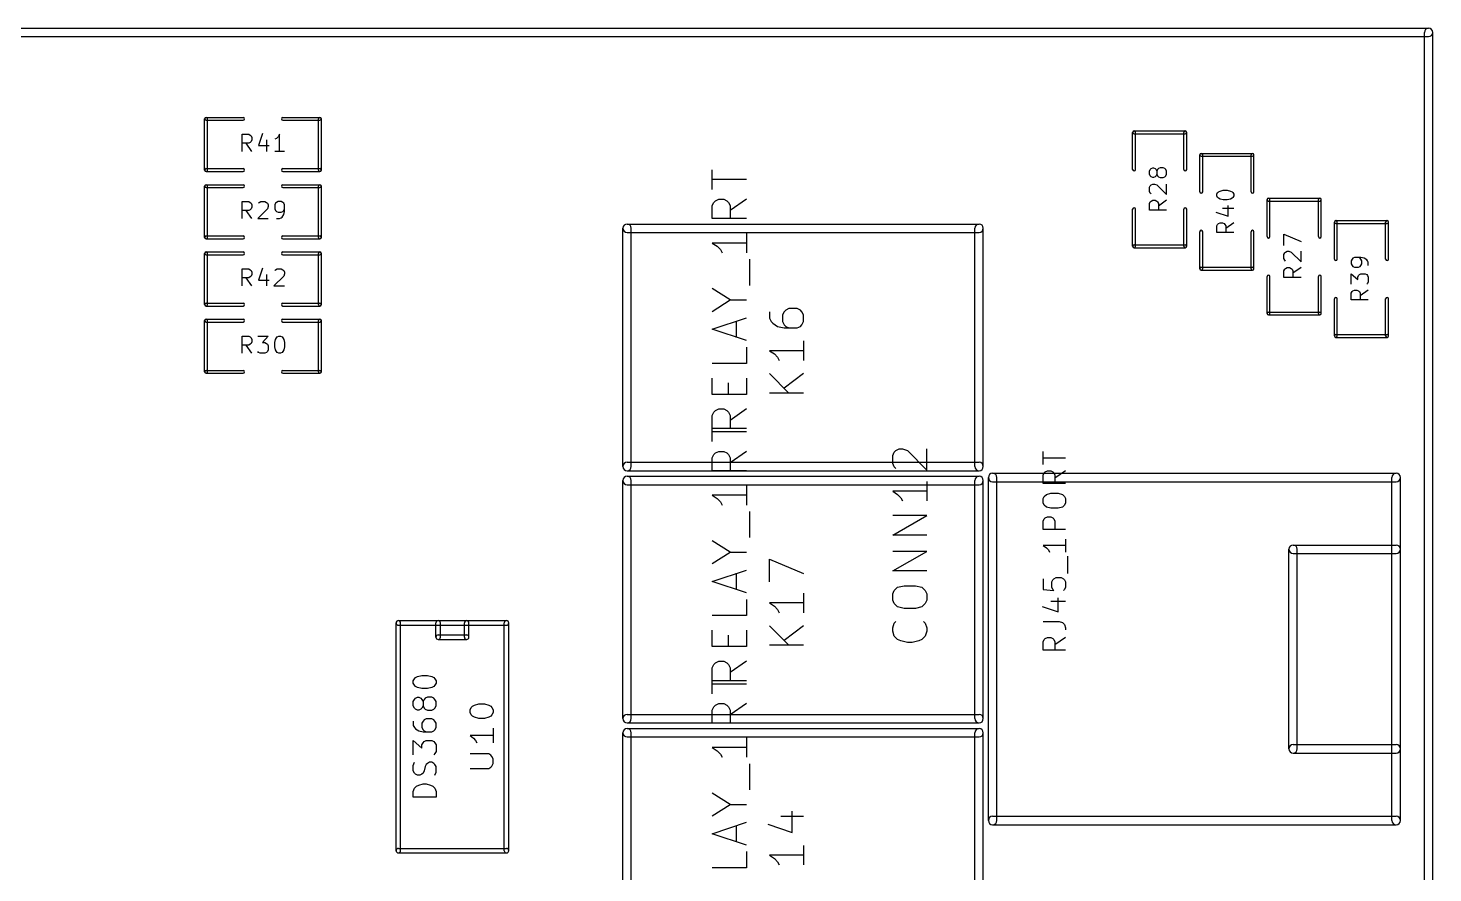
# Model space of a CAD drawing. Extents: x 25909 to 94169, y 14485 to 72503.
# Drawn here: x 69497 to 94169, y 57280 to 72115 of the extents above; entities that cross this region are included whole.
import ezdxf

# ---------------------------------------------------------------- set-up
doc = ezdxf.new("R2010")
doc.units = 0
doc.layers.add('BLACK', color=1, linetype='CONTINUOUS')

msp = doc.modelspace()

# ---------------------------------------------------------------- linework, layer by layer
at = {"layer": 'BLACK'}
for p, q in [((27165, 72115), (94093, 72115)), ((27165, 71965), (94093, 71965)), ((94019, 14560), (94019, 72040)), ((94169, 14560), (94169, 72040)), ((72597, 69622), (72597, 70522)), ((72622, 70547), (73272, 70547)), ((72622, 70497), (73272, 70497)), ((72647, 69622), (72647, 70522)), ((73972, 70547), (74622, 70547)), ((73972, 70497), (74622, 70497)), ((74597, 69622), (74597, 70522)), ((74647, 69622), (74647, 70522)), ((73257, 69951), (73257, 70251)), ((73257, 70251), (73372, 70251)), ((73372, 70093), (73257, 70093)), ((73429, 69951), (73329, 70093)), ((73372, 70251), (73400, 70236)), ((73400, 70108), (73372, 70093)), ((73400, 70236), (73415, 70222)), ((73415, 70122), (73400, 70108)), ((73415, 70222), (73429, 70193)), ((73429, 70151), (73415, 70122)), ((73429, 70193), (73429, 70151)), ((73615, 70265), (73543, 70051)), ((73686, 70151), (73686, 69951)), ((73858, 70179), (73829, 70165)), ((73886, 70208), (73858, 70179)), ((73915, 70251), (73886, 70208)), ((73915, 69951), (73915, 70251)), ((88895, 69634), (88895, 70284)), ((88920, 70309), (89820, 70309)), ((88920, 70259), (89820, 70259)), ((88945, 69634), (88945, 70284)), ((89795, 69634), (89795, 70284)), ((89845, 69634), (89845, 70284)), ((73543, 70051), (73729, 70051)), ((74001, 69951), (73829, 69951)), ((90076, 69240), (90076, 69890)), ((90101, 69915), (91001, 69915)), ((90101, 69865), (91001, 69865)), ((90126, 69240), (90126, 69890)), ((90976, 69240), (90976, 69890)), ((91026, 69240), (91026, 69890)), ((72622, 69647), (73272, 69647)), ((72622, 69597), (73272, 69597)), ((73972, 69647), (74622, 69647)), ((73972, 69597), (74622, 69597)), ((81513, 69283), (81513, 69626)), ((89191, 69605), (89206, 69634)), ((89191, 69548), (89191, 69605)), ((89206, 69634), (89220, 69648)), ((89220, 69648), (89249, 69663)), ((89249, 69663), (89263, 69663)), ((89263, 69663), (89291, 69648)), ((89291, 69648), (89306, 69634)), ((89306, 69634), (89320, 69605)), ((89334, 69634), (89320, 69605)), ((89320, 69605), (89320, 69548)), ((89349, 69648), (89334, 69634)), ((89377, 69663), (89349, 69648)), ((89434, 69663), (89377, 69663)), ((89463, 69648), (89434, 69663)), ((89477, 69634), (89463, 69648)), ((89491, 69605), (89477, 69634)), ((89491, 69548), (89491, 69605)), ((72597, 68440), (72597, 69340)), ((72622, 69365), (73272, 69365)), ((72647, 68440), (72647, 69340)), ((73972, 69365), (74622, 69365)), ((74597, 68440), (74597, 69340)), ((74647, 68440), (74647, 69340)), ((82113, 69455), (81513, 69455)), ((89206, 69520), (89191, 69548)), ((89191, 69319), (89206, 69348)), ((89220, 69505), (89206, 69520)), ((89206, 69348), (89220, 69362)), ((89249, 69491), (89220, 69505)), ((89220, 69362), (89249, 69377)), ((89263, 69491), (89249, 69491)), ((89249, 69377), (89277, 69377)), ((89291, 69505), (89263, 69491)), ((89277, 69377), (89320, 69362)), ((89306, 69520), (89291, 69505)), ((89320, 69548), (89306, 69520)), ((89320, 69548), (89334, 69520)), ((89320, 69362), (89491, 69191)), ((89334, 69520), (89349, 69505)), ((89349, 69505), (89377, 69491)), ((89377, 69491), (89434, 69491)), ((89434, 69491), (89463, 69505)), ((89463, 69505), (89477, 69520)), ((89477, 69520), (89491, 69548)), ((89491, 69191), (89491, 69377)), ((72622, 69315), (73272, 69315)), ((73972, 69315), (74622, 69315)), ((81541, 69055), (81570, 69083)), ((81570, 69083), (81627, 69112)), ((81627, 69112), (81713, 69112)), ((81713, 69112), (81770, 69083)), ((81770, 69083), (81799, 69055)), ((82113, 69112), (81827, 68912)), ((89191, 69248), (89191, 69319)), ((89206, 69219), (89191, 69248)), ((89220, 69205), (89206, 69219)), ((89220, 69077), (89249, 69091)), ((89249, 69091), (89291, 69091)), ((89291, 69091), (89320, 69077)), ((89491, 69091), (89349, 68991)), ((90372, 69197), (90387, 69226)), ((90372, 69169), (90372, 69197)), ((90387, 69140), (90372, 69169)), ((90387, 69226), (90401, 69240)), ((90401, 69126), (90387, 69140)), ((90401, 69240), (90430, 69254)), ((90430, 69111), (90401, 69126)), ((90430, 69254), (90487, 69269)), ((90487, 69097), (90430, 69111)), ((90487, 69269), (90558, 69269)), ((90558, 69097), (90487, 69097)), ((90558, 69269), (90615, 69254)), ((90615, 69111), (90558, 69097)), ((90615, 69254), (90644, 69240)), ((90644, 69126), (90615, 69111)), ((90644, 69240), (90658, 69226)), ((90658, 69140), (90644, 69126)), ((90658, 69226), (90672, 69197)), ((90672, 69169), (90658, 69140)), ((90672, 69197), (90672, 69169)), ((91257, 68453), (91257, 69103)), ((91282, 69128), (92182, 69128)), ((91307, 68453), (91307, 69103)), ((92157, 68453), (92157, 69103)), ((92207, 68453), (92207, 69103)), ((73257, 68769), (73257, 69069)), ((73257, 69069), (73372, 69069)), ((73372, 68911), (73257, 68911)), ((73429, 68769), (73329, 68911)), ((73372, 69069), (73400, 69054)), ((73400, 68926), (73372, 68911)), ((73400, 69054), (73415, 69040)), ((73415, 68940), (73400, 68926)), ((73415, 69040), (73429, 69011)), ((73429, 68969), (73415, 68940)), ((73429, 69011), (73429, 68969)), ((73700, 68940), (73529, 68769)), ((73543, 69040), (73557, 69054)), ((73557, 69054), (73586, 69069)), ((73586, 69069), (73657, 69069)), ((73657, 69069), (73686, 69054)), ((73686, 69054), (73700, 69040)), ((73700, 69040), (73715, 69011)), ((73715, 68983), (73700, 68940)), ((73715, 69011), (73715, 68983)), ((73843, 69040), (73829, 69011)), ((73829, 69011), (73829, 68940)), ((73829, 68940), (73843, 68911)), ((73858, 69054), (73843, 69040)), ((73843, 68911), (73858, 68897)), ((73886, 69069), (73858, 69054)), ((73858, 68897), (73886, 68883)), ((73943, 69069), (73886, 69069)), ((73886, 68883), (73943, 68883)), ((73972, 69054), (73943, 69069)), ((73943, 68883), (73972, 68897)), ((73958, 68797), (73986, 68840)), ((73986, 69040), (73972, 69054)), ((73972, 68897), (73986, 68911)), ((74001, 69011), (73986, 69040)), ((73986, 68911), (74001, 68940)), ((73986, 68840), (74001, 68897)), ((74001, 68897), (74001, 69011)), ((81513, 68997), (81541, 69055)), ((81513, 68769), (81513, 68997)), ((81799, 69055), (81827, 68997)), ((81827, 68997), (81827, 68769)), ((88895, 68284), (88895, 68934)), ((88945, 68284), (88945, 68934)), ((89191, 69034), (89206, 69062)), ((89191, 68919), (89191, 69034)), ((89491, 68919), (89191, 68919)), ((89206, 69062), (89220, 69077)), ((89320, 69077), (89334, 69062)), ((89334, 69062), (89349, 69034)), ((89349, 69034), (89349, 68919)), ((89795, 68284), (89795, 68934)), ((89845, 68284), (89845, 68934)), ((90358, 68883), (90572, 68811)), ((90472, 68954), (90672, 68954)), ((90572, 68811), (90572, 68997)), ((91282, 69078), (92182, 69078)), ((73529, 68769), (73715, 68769)), ((73858, 68769), (73915, 68769)), ((73915, 68769), (73943, 68783)), ((73943, 68783), (73958, 68797)), ((79941, 64418), (79941, 68600)), ((80016, 68675), (86198, 68675)), ((80091, 64418), (80091, 68600)), ((82113, 68769), (81513, 68769)), ((86123, 64418), (86123, 68600)), ((86273, 64418), (86273, 68600)), ((90372, 68640), (90387, 68668)), ((90372, 68525), (90372, 68640)), ((90387, 68668), (90401, 68683)), ((90401, 68683), (90430, 68697)), ((90430, 68697), (90472, 68697)), ((90472, 68697), (90501, 68683)), ((90501, 68683), (90515, 68668)), ((90515, 68668), (90530, 68640)), ((90672, 68697), (90530, 68597)), ((90530, 68640), (90530, 68525)), ((92438, 68059), (92438, 68709)), ((92463, 68734), (93363, 68734)), ((92463, 68684), (93363, 68684)), ((92488, 68059), (92488, 68709)), ((93338, 68059), (93338, 68709)), ((93388, 68059), (93388, 68709)), ((72622, 68465), (73272, 68465)), ((72622, 68415), (73272, 68415)), ((73972, 68465), (74622, 68465)), ((73972, 68415), (74622, 68415)), ((80016, 68525), (86198, 68525)), ((82113, 68512), (82113, 68169)), ((90076, 67890), (90076, 68540)), ((90126, 67890), (90126, 68540)), ((90672, 68525), (90372, 68525)), ((90976, 67890), (90976, 68540)), ((91026, 67890), (91026, 68540)), ((91553, 68296), (91553, 68496)), ((91553, 68496), (91853, 68367)), ((72597, 67259), (72597, 68159)), ((72622, 68184), (73272, 68184)), ((72622, 68134), (73272, 68134)), ((72647, 67259), (72647, 68159)), ((73972, 68184), (74622, 68184)), ((73972, 68134), (74622, 68134)), ((74597, 67259), (74597, 68159)), ((74647, 67259), (74647, 68159)), ((82113, 68341), (81513, 68341)), ((81513, 68341), (81599, 68284)), ((81599, 68284), (81656, 68226)), ((81656, 68226), (81684, 68169)), ((88920, 68309), (89820, 68309)), ((88920, 68259), (89820, 68259)), ((91553, 68138), (91568, 68167)), ((91553, 68067), (91553, 68138)), ((91568, 68167), (91582, 68181)), ((91582, 68181), (91611, 68196)), ((91611, 68196), (91639, 68196)), ((91639, 68196), (91682, 68181)), ((91682, 68181), (91853, 68010)), ((91853, 68010), (91853, 68196)), ((73257, 67588), (73257, 67888)), ((73257, 67888), (73372, 67888)), ((73372, 67888), (73400, 67873)), ((73400, 67873), (73415, 67859)), ((73415, 67859), (73429, 67830)), ((73615, 67902), (73543, 67688)), ((73829, 67859), (73843, 67873)), ((73843, 67873), (73872, 67888)), ((73872, 67888), (73943, 67888)), ((73943, 67888), (73972, 67873)), ((73972, 67873), (73986, 67859)), ((73986, 67859), (74001, 67830)), ((82170, 67598), (82170, 68055)), ((90101, 67915), (91001, 67915)), ((90101, 67865), (91001, 67865)), ((91568, 68038), (91553, 68067)), ((91553, 67853), (91568, 67881)), ((91553, 67738), (91553, 67853)), ((91582, 68024), (91568, 68038)), ((91568, 67881), (91582, 67896)), ((91582, 67896), (91611, 67910)), ((91611, 67910), (91653, 67910)), ((91653, 67910), (91682, 67896)), ((91682, 67896), (91696, 67881)), ((91696, 67881), (91711, 67853)), ((91853, 67910), (91711, 67810)), ((91711, 67853), (91711, 67738)), ((92749, 68059), (92734, 68030)), ((92734, 68030), (92734, 67973)), ((92734, 67973), (92749, 67945)), ((92763, 68073), (92749, 68059)), ((92749, 67945), (92763, 67930)), ((92792, 68088), (92763, 68073)), ((92763, 67930), (92792, 67916)), ((92906, 68088), (92792, 68088)), ((92792, 67916), (92863, 67916)), ((92892, 68073), (92863, 68088)), ((92863, 67916), (92892, 67930)), ((92906, 68059), (92892, 68073)), ((92892, 67930), (92906, 67945)), ((92963, 68073), (92906, 68088)), ((92920, 68030), (92906, 68059)), ((92906, 67945), (92920, 67973)), ((92920, 67973), (92920, 68030)), ((93006, 68045), (92963, 68073)), ((93020, 68030), (93006, 68045)), ((93034, 68002), (93020, 68030)), ((93034, 67945), (93034, 68002)), ((73372, 67730), (73257, 67730)), ((73429, 67588), (73329, 67730)), ((73400, 67745), (73372, 67730)), ((73415, 67759), (73400, 67745)), ((73429, 67788), (73415, 67759)), ((73429, 67830), (73429, 67788)), ((73543, 67688), (73729, 67688)), ((73686, 67788), (73686, 67588)), ((73986, 67759), (73815, 67588)), ((74001, 67802), (73986, 67759)), ((74001, 67830), (74001, 67802)), ((91257, 67103), (91257, 67753)), ((91307, 67103), (91307, 67753)), ((91853, 67738), (91553, 67738)), ((92157, 67103), (92157, 67753)), ((92207, 67103), (92207, 67753)), ((92734, 67616), (92734, 67802)), ((92734, 67802), (92849, 67702)), ((92849, 67744), (92863, 67773)), ((92849, 67702), (92849, 67744)), ((92863, 67773), (92877, 67787)), ((92877, 67787), (92906, 67802)), ((92906, 67802), (92977, 67802)), ((92977, 67802), (93006, 67787)), ((93006, 67787), (93020, 67773)), ((93020, 67630), (93006, 67616)), ((93020, 67773), (93034, 67744)), ((93034, 67659), (93020, 67630)), ((93034, 67744), (93034, 67659)), ((73815, 67588), (74001, 67588)), ((81827, 67341), (81513, 67541)), ((92438, 66709), (92438, 67359)), ((92488, 66709), (92488, 67359)), ((92734, 67459), (92749, 67487)), ((92734, 67344), (92734, 67459)), ((92749, 67487), (92763, 67502)), ((92763, 67502), (92792, 67516)), ((92792, 67516), (92834, 67516)), ((92834, 67516), (92863, 67502)), ((92863, 67502), (92877, 67487)), ((92877, 67487), (92892, 67459)), ((93034, 67516), (92892, 67416)), ((92892, 67459), (92892, 67344)), ((93338, 66709), (93338, 67359)), ((93388, 66709), (93388, 67359)), ((72622, 67284), (73272, 67284)), ((72622, 67234), (73272, 67234)), ((73972, 67284), (74622, 67284)), ((73972, 67234), (74622, 67234)), ((81513, 67141), (81827, 67341)), ((81827, 67341), (82113, 67341)), ((82517, 67135), (82517, 67021)), ((82774, 67135), (82745, 67078)), ((82803, 67164), (82774, 67135)), ((82860, 67192), (82803, 67164)), ((83003, 67192), (82860, 67192)), ((83060, 67164), (83003, 67192)), ((83088, 67135), (83060, 67164)), ((83117, 67078), (83088, 67135)), ((91282, 67128), (92182, 67128)), ((93034, 67344), (92734, 67344)), ((72597, 66078), (72597, 66978)), ((72622, 67003), (73272, 67003)), ((72622, 66953), (73272, 66953)), ((72647, 66078), (72647, 66978)), ((73972, 67003), (74622, 67003)), ((73972, 66953), (74622, 66953)), ((74597, 66078), (74597, 66978)), ((74647, 66078), (74647, 66978)), ((81513, 66827), (82113, 67027)), ((81941, 66684), (81941, 66970)), ((82517, 67021), (82545, 66964)), ((82545, 66964), (82574, 66935)), ((82574, 66935), (82660, 66878)), ((82660, 66878), (82774, 66849)), ((82745, 67078), (82745, 66964)), ((82745, 66964), (82774, 66906)), ((82774, 66906), (82803, 66878)), ((82803, 66878), (82860, 66849)), ((83003, 66849), (83060, 66878)), ((83060, 66878), (83088, 66906)), ((83088, 66906), (83117, 66964)), ((83117, 66964), (83117, 67078)), ((91282, 67078), (92182, 67078)), ((73257, 66407), (73257, 66707)), ((73257, 66707), (73372, 66707)), ((73372, 66707), (73400, 66692)), ((73400, 66692), (73415, 66678)), ((73415, 66678), (73429, 66649)), ((73429, 66649), (73429, 66607)), ((73529, 66707), (73715, 66707)), ((73715, 66707), (73615, 66592)), ((73829, 66592), (73843, 66649)), ((73843, 66649), (73858, 66678)), ((73858, 66678), (73872, 66692)), ((73872, 66692), (73901, 66707)), ((73901, 66707), (73929, 66707)), ((73929, 66707), (73958, 66692)), ((73958, 66692), (73972, 66678)), ((73972, 66678), (73986, 66649)), ((73986, 66649), (74001, 66592)), ((82113, 66627), (81513, 66827)), ((82774, 66849), (83003, 66849)), ((83117, 66621), (83117, 66278)), ((92463, 66734), (93363, 66734)), ((92463, 66684), (93363, 66684)), ((73372, 66549), (73257, 66549)), ((73429, 66407), (73329, 66549)), ((73400, 66564), (73372, 66549)), ((73415, 66578), (73400, 66564)), ((73429, 66607), (73415, 66578)), ((73543, 66421), (73529, 66435)), ((73572, 66407), (73543, 66421)), ((73657, 66407), (73572, 66407)), ((73615, 66592), (73657, 66592)), ((73657, 66592), (73686, 66578)), ((73686, 66421), (73657, 66407)), ((73686, 66578), (73700, 66564)), ((73700, 66435), (73686, 66421)), ((73700, 66564), (73715, 66535)), ((73715, 66464), (73700, 66435)), ((73715, 66535), (73715, 66464)), ((73829, 66521), (73829, 66592)), ((73843, 66464), (73829, 66521)), ((73858, 66435), (73843, 66464)), ((73872, 66421), (73858, 66435)), ((73901, 66407), (73872, 66421)), ((73929, 66407), (73901, 66407)), ((73958, 66421), (73929, 66407)), ((73972, 66435), (73958, 66421)), ((73986, 66464), (73972, 66435)), ((74001, 66521), (73986, 66464)), ((74001, 66592), (74001, 66521)), ((82113, 66513), (82113, 66227)), ((83117, 66450), (82517, 66450)), ((82517, 66450), (82603, 66393)), ((82603, 66393), (82660, 66335)), ((82113, 66227), (81513, 66227)), ((82660, 66335), (82688, 66278)), ((72622, 66103), (73272, 66103)), ((72622, 66053), (73272, 66053)), ((73972, 66103), (74622, 66103)), ((73972, 66053), (74622, 66053)), ((81513, 65684), (81513, 65970)), ((81799, 65684), (81799, 65884)), ((82113, 65970), (82113, 65684)), ((82517, 66050), (82860, 65707)), ((83117, 66050), (82774, 65793)), ((82113, 65684), (81513, 65684)), ((83117, 65707), (82517, 65707)), ((81541, 65370), (81570, 65398)), ((81570, 65398), (81627, 65427)), ((81627, 65427), (81713, 65427)), ((81713, 65427), (81770, 65398)), ((81770, 65398), (81799, 65370)), ((82113, 65427), (81827, 65227)), ((81513, 65312), (81541, 65370)), ((81513, 65084), (81513, 65312)), ((81513, 64854), (81513, 65197)), ((81799, 65370), (81827, 65312)), ((81827, 65312), (81827, 65084)), ((82113, 65084), (81513, 65084)), ((82113, 65026), (81513, 65026)), ((81541, 64626), (81570, 64654)), ((81570, 64654), (81627, 64683)), ((81627, 64683), (81713, 64683)), ((81713, 64683), (81770, 64654)), ((81770, 64654), (81799, 64626)), ((82113, 64683), (81827, 64483)), ((84682, 64611), (84710, 64668)), ((84710, 64668), (84739, 64697)), ((84739, 64697), (84796, 64725)), ((84796, 64725), (84853, 64725)), ((84853, 64725), (84939, 64697)), ((84939, 64697), (85282, 64354)), ((85282, 64354), (85282, 64725)), ((87324, 64454), (87324, 64679)), ((80016, 64493), (86198, 64493)), ((81513, 64568), (81541, 64626)), ((81513, 64340), (81513, 64568)), ((81799, 64626), (81827, 64568)), ((81827, 64568), (81827, 64340)), ((84682, 64468), (84682, 64611)), ((84710, 64411), (84682, 64468)), ((84739, 64382), (84710, 64411)), ((87718, 64566), (87324, 64566)), ((79941, 59989), (79941, 64171)), ((80016, 64343), (86198, 64343)), ((80016, 64246), (86198, 64246)), ((80091, 59989), (80091, 64171)), ((82113, 64340), (81513, 64340)), ((85282, 64154), (85282, 63811)), ((86123, 59989), (86123, 64171)), ((86273, 59989), (86273, 64171)), ((86362, 58199), (86362, 64223)), ((86437, 64298), (93523, 64298)), ((86437, 64148), (93523, 64148)), ((86512, 58199), (86512, 64223)), ((87324, 64266), (87343, 64303)), ((87324, 64116), (87324, 64266)), ((87343, 64303), (87362, 64322)), ((87362, 64322), (87400, 64341)), ((87400, 64341), (87456, 64341)), ((87456, 64341), (87493, 64322)), ((87493, 64322), (87512, 64303)), ((87512, 64303), (87531, 64266)), ((87718, 64341), (87531, 64210)), ((87531, 64266), (87531, 64116)), ((93449, 58199), (93449, 64223)), ((93599, 58199), (93599, 64223)), ((80016, 64096), (86198, 64096)), ((82113, 63912), (81513, 63912)), ((81513, 63912), (81599, 63855)), ((82113, 64083), (82113, 63740)), ((85282, 63983), (84682, 63983)), ((84682, 63983), (84768, 63926)), ((84768, 63926), (84825, 63868)), ((87718, 64116), (87324, 64116)), ((87343, 63890), (87381, 63928)), ((87381, 63928), (87456, 63947)), ((87456, 63947), (87587, 63947)), ((87587, 63947), (87662, 63928)), ((87662, 63928), (87700, 63890)), ((81599, 63855), (81656, 63797)), ((81656, 63797), (81684, 63740)), ((84825, 63868), (84853, 63811)), ((87324, 63853), (87343, 63890)), ((87324, 63778), (87324, 63853)), ((87343, 63740), (87324, 63778)), ((87381, 63703), (87343, 63740)), ((87456, 63684), (87381, 63703)), ((87587, 63684), (87456, 63684)), ((87662, 63703), (87587, 63684)), ((87700, 63740), (87662, 63703)), ((87700, 63890), (87718, 63853)), ((87718, 63778), (87700, 63740)), ((87718, 63853), (87718, 63778)), ((82170, 63169), (82170, 63626)), ((84682, 63211), (85282, 63554)), ((85282, 63554), (84682, 63554)), ((87324, 63459), (87343, 63496)), ((87324, 63309), (87324, 63459)), ((87343, 63496), (87362, 63515)), ((87362, 63515), (87400, 63534)), ((87400, 63534), (87456, 63534)), ((87456, 63534), (87493, 63515)), ((87493, 63515), (87512, 63496)), ((87512, 63496), (87531, 63459)), ((87531, 63459), (87531, 63309)), ((85282, 63211), (84682, 63211)), ((87718, 63309), (87324, 63309)), ((81827, 62912), (81513, 63112)), ((84682, 62582), (85282, 62925)), ((85282, 62925), (84682, 62925)), ((87718, 63028), (87324, 63028)), ((87324, 63028), (87381, 62990)), ((87381, 62990), (87418, 62953)), ((87418, 62953), (87437, 62915)), ((87718, 63140), (87718, 62915)), ((91638, 59459), (91638, 62963)), ((91713, 63038), (93523, 63038)), ((91788, 59459), (91788, 62963)), ((81513, 62712), (81827, 62912)), ((81827, 62912), (82113, 62912)), ((82517, 62392), (82517, 62792)), ((82517, 62792), (83117, 62535)), ((87756, 62540), (87756, 62840)), ((91713, 62888), (93523, 62888)), ((81513, 62398), (82113, 62598)), ((81941, 62255), (81941, 62541)), ((85282, 62582), (84682, 62582)), ((87324, 62446), (87324, 62259)), ((87475, 62390), (87493, 62428)), ((87493, 62428), (87512, 62446)), ((87512, 62446), (87550, 62465)), ((87550, 62465), (87643, 62465)), ((87643, 62465), (87681, 62446)), ((87681, 62446), (87700, 62428)), ((87700, 62428), (87718, 62390)), ((82113, 62198), (81513, 62398)), ((83117, 62192), (83117, 61849)), ((84682, 62181), (84710, 62239)), ((84682, 62067), (84682, 62181)), ((84710, 62239), (84768, 62296)), ((84768, 62296), (84882, 62324)), ((84882, 62324), (85082, 62324)), ((85082, 62324), (85196, 62296)), ((85196, 62296), (85253, 62239)), ((85253, 62239), (85282, 62181)), ((85282, 62181), (85282, 62067)), ((87324, 62259), (87512, 62240)), ((87475, 62296), (87475, 62390)), ((87493, 62259), (87475, 62296)), ((87512, 62240), (87493, 62259)), ((87700, 62259), (87681, 62240)), ((87718, 62296), (87700, 62259)), ((87718, 62390), (87718, 62296)), ((82113, 62084), (82113, 61798)), ((83117, 62021), (82517, 62021)), ((82517, 62021), (82603, 61964)), ((82603, 61964), (82660, 61906)), ((84710, 62010), (84682, 62067)), ((84768, 61953), (84710, 62010)), ((84882, 61924), (84768, 61953)), ((85196, 61953), (85082, 61924)), ((85253, 62010), (85196, 61953)), ((85282, 62067), (85253, 62010)), ((87306, 61959), (87587, 61865)), ((87456, 62053), (87718, 62053)), ((87587, 61865), (87587, 62109)), ((76000, 61710), (77900, 61710)), ((82113, 61798), (81513, 61798)), ((82660, 61906), (82688, 61849)), ((84710, 61667), (84739, 61696)), ((85082, 61924), (84882, 61924)), ((85225, 61696), (85253, 61667)), ((87324, 61696), (87606, 61696)), ((87606, 61696), (87662, 61678)), ((75960, 57670), (75960, 61670)), ((76000, 61630), (77900, 61630)), ((76040, 57670), (76040, 61670)), ((76660, 61420), (76660, 61670)), ((76700, 61460), (77200, 61460)), ((76740, 61420), (76740, 61670)), ((77160, 61420), (77160, 61670)), ((77240, 61420), (77240, 61670)), ((77860, 57670), (77860, 61670)), ((77940, 57670), (77940, 61670)), ((81513, 61255), (81513, 61541)), ((81799, 61255), (81799, 61455)), ((82113, 61541), (82113, 61255)), ((82517, 61621), (82860, 61278)), ((83117, 61621), (82774, 61364)), ((84682, 61581), (84710, 61667)), ((84682, 61524), (84682, 61581)), ((84710, 61439), (84682, 61524)), ((84768, 61381), (84710, 61439)), ((85253, 61439), (85196, 61381)), ((85253, 61667), (85282, 61581)), ((85282, 61524), (85253, 61439)), ((85282, 61581), (85282, 61524)), ((87662, 61678), (87700, 61640)), ((87700, 61640), (87718, 61584)), ((87718, 61584), (87718, 61546)), ((76700, 61380), (77200, 61380)), ((82113, 61255), (81513, 61255)), ((83117, 61278), (82517, 61278)), ((84825, 61353), (84768, 61381)), ((84939, 61324), (84825, 61353)), ((85025, 61324), (84939, 61324)), ((85139, 61353), (85025, 61324)), ((85196, 61381), (85139, 61353)), ((87324, 61340), (87343, 61377)), ((87324, 61190), (87324, 61340)), ((87718, 61190), (87324, 61190)), ((87343, 61377), (87362, 61396)), ((87362, 61396), (87400, 61415)), ((87400, 61415), (87456, 61415)), ((87456, 61415), (87493, 61396)), ((87493, 61396), (87512, 61377)), ((87512, 61377), (87531, 61340)), ((87718, 61415), (87531, 61284)), ((87531, 61340), (87531, 61190)), ((81513, 60883), (81541, 60941)), ((81541, 60941), (81570, 60969)), ((81570, 60969), (81627, 60998)), ((81627, 60998), (81713, 60998)), ((81713, 60998), (81770, 60969)), ((81770, 60969), (81799, 60941)), ((81799, 60941), (81827, 60883)), ((82113, 60998), (81827, 60798)), ((76281, 60690), (76300, 60709)), ((76300, 60709), (76338, 60728)), ((76338, 60728), (76414, 60747)), ((76414, 60747), (76510, 60747)), ((76510, 60747), (76586, 60728)), ((76586, 60728), (76624, 60709)), ((76624, 60709), (76643, 60690)), ((81513, 60655), (81513, 60883)), ((81513, 60425), (81513, 60768)), ((81827, 60883), (81827, 60655)), ((76262, 60652), (76281, 60690)), ((76262, 60613), (76262, 60652)), ((76281, 60575), (76262, 60613)), ((76300, 60556), (76281, 60575)), ((76338, 60537), (76300, 60556)), ((76414, 60518), (76338, 60537)), ((76510, 60518), (76414, 60518)), ((76586, 60537), (76510, 60518)), ((76624, 60556), (76586, 60537)), ((76643, 60575), (76624, 60556)), ((76643, 60690), (76662, 60652)), ((76662, 60613), (76643, 60575)), ((76662, 60652), (76662, 60613)), ((82113, 60655), (81513, 60655)), ((82113, 60597), (81513, 60597)), ((76262, 60290), (76281, 60328)), ((76262, 60213), (76262, 60290)), ((76281, 60175), (76262, 60213)), ((76281, 60328), (76300, 60347)), ((76300, 60347), (76338, 60366)), ((76338, 60366), (76357, 60366)), ((76357, 60366), (76395, 60347)), ((76395, 60347), (76414, 60328)), ((76414, 60328), (76433, 60290)), ((76433, 60213), (76414, 60175)), ((76452, 60328), (76433, 60290)), ((76433, 60290), (76433, 60213)), ((76433, 60213), (76452, 60175)), ((76471, 60347), (76452, 60328)), ((76510, 60366), (76471, 60347)), ((76586, 60366), (76510, 60366)), ((76624, 60347), (76586, 60366)), ((76643, 60328), (76624, 60347)), ((76662, 60290), (76643, 60328)), ((76643, 60175), (76662, 60213)), ((76662, 60213), (76662, 60290)), ((77281, 60185), (77300, 60206)), ((77300, 60206), (77338, 60227)), ((77338, 60227), (77414, 60249)), ((77414, 60249), (77510, 60249)), ((77510, 60249), (77586, 60227)), ((77586, 60227), (77624, 60206)), ((77624, 60206), (77643, 60185)), ((81541, 60197), (81570, 60225)), ((81570, 60225), (81627, 60254)), ((81627, 60254), (81713, 60254)), ((81713, 60254), (81770, 60225)), ((81770, 60225), (81799, 60197)), ((82113, 60254), (81827, 60054)), ((76300, 60156), (76281, 60175)), ((76338, 60137), (76300, 60156)), ((76357, 60137), (76338, 60137)), ((76395, 60156), (76357, 60137)), ((76414, 60175), (76395, 60156)), ((76452, 59966), (76433, 59947)), ((76452, 60175), (76471, 60156)), ((76490, 59985), (76452, 59966)), ((76471, 60156), (76510, 60137)), ((76586, 59985), (76490, 59985)), ((76510, 60137), (76586, 60137)), ((76586, 60137), (76624, 60156)), ((76624, 59966), (76586, 59985)), ((76624, 60156), (76643, 60175)), ((76643, 59947), (76624, 59966)), ((77262, 60142), (77281, 60185)), ((77262, 60099), (77262, 60142)), ((77281, 60056), (77262, 60099)), ((77300, 60035), (77281, 60056)), ((77338, 60013), (77300, 60035)), ((77414, 59992), (77338, 60013)), ((77510, 59992), (77414, 59992)), ((77586, 60013), (77510, 59992)), ((77624, 60035), (77586, 60013)), ((77643, 60056), (77624, 60035)), ((77643, 60185), (77662, 60142)), ((77662, 60099), (77643, 60056)), ((77662, 60142), (77662, 60099)), ((80016, 60064), (86198, 60064)), ((81513, 60139), (81541, 60197)), ((81513, 59911), (81513, 60139)), ((81799, 60197), (81827, 60139)), ((81827, 60139), (81827, 59911)), ((76262, 59947), (76262, 59870)), ((76262, 59870), (76281, 59832)), ((76281, 59832), (76300, 59813)), ((76300, 59813), (76357, 59775)), ((76357, 59775), (76433, 59756)), ((76433, 59947), (76414, 59909)), ((76414, 59909), (76414, 59832)), ((76414, 59832), (76433, 59794)), ((76433, 59794), (76452, 59775)), ((76433, 59756), (76586, 59756)), ((76452, 59775), (76490, 59756)), ((76586, 59756), (76624, 59775)), ((76624, 59775), (76643, 59794)), ((76662, 59909), (76643, 59947)), ((76643, 59794), (76662, 59832)), ((76662, 59832), (76662, 59909)), ((77662, 59820), (77662, 59563)), ((79941, 55560), (79941, 59742)), ((80016, 59914), (86198, 59914)), ((80016, 59817), (86198, 59817)), ((80091, 55560), (80091, 59742)), ((82113, 59911), (81513, 59911)), ((86123, 55560), (86123, 59742)), ((86273, 55560), (86273, 59742)), ((76262, 59356), (76262, 59604)), ((76262, 59604), (76414, 59470)), ((76414, 59528), (76433, 59566)), ((76414, 59470), (76414, 59528)), ((76433, 59566), (76452, 59585)), ((76452, 59585), (76490, 59604)), ((76490, 59604), (76586, 59604)), ((76586, 59604), (76624, 59585)), ((76624, 59585), (76643, 59566)), ((76643, 59566), (76662, 59528)), ((76662, 59528), (76662, 59413)), ((77662, 59691), (77262, 59691)), ((77262, 59691), (77319, 59648)), ((77319, 59648), (77357, 59606)), ((77357, 59606), (77376, 59563)), ((80016, 59667), (86198, 59667)), ((82113, 59483), (81513, 59483)), ((81513, 59483), (81599, 59426)), ((82113, 59654), (82113, 59311)), ((91713, 59534), (93523, 59534)), ((76262, 59166), (76281, 59223)), ((76548, 59223), (76510, 59204)), ((76586, 59223), (76548, 59223)), ((76624, 59204), (76586, 59223)), ((76643, 59375), (76624, 59356)), ((76662, 59413), (76643, 59375)), ((77586, 59370), (77262, 59370)), ((77624, 59349), (77586, 59370)), ((77643, 59327), (77624, 59349)), ((77662, 59285), (77643, 59327)), ((77662, 59199), (77662, 59285)), ((81599, 59426), (81656, 59368)), ((81656, 59368), (81684, 59311)), ((91713, 59384), (93523, 59384)), ((76262, 59070), (76262, 59166)), ((76281, 59032), (76262, 59070)), ((76300, 59013), (76281, 59032)), ((76338, 58994), (76300, 59013)), ((76376, 58994), (76338, 58994)), ((76414, 59013), (76376, 58994)), ((76433, 59032), (76414, 59013)), ((76452, 59070), (76433, 59032)), ((76471, 59147), (76452, 59070)), ((76490, 59185), (76471, 59147)), ((76510, 59204), (76490, 59185)), ((76643, 59185), (76624, 59204)), ((76662, 59147), (76643, 59185)), ((76643, 58994), (76662, 59051)), ((76662, 59051), (76662, 59147)), ((77262, 59113), (77586, 59113)), ((77586, 59113), (77624, 59135)), ((77624, 59135), (77643, 59156)), ((77643, 59156), (77662, 59199)), ((82170, 58740), (82170, 59197)), ((76262, 58708), (76281, 58766)), ((76281, 58766), (76319, 58804)), ((76319, 58804), (76357, 58823)), ((76357, 58823), (76433, 58842)), ((76433, 58842), (76490, 58842)), ((76490, 58842), (76567, 58823)), ((76567, 58823), (76605, 58804)), ((76605, 58804), (76643, 58766)), ((76643, 58766), (76662, 58708)), ((76262, 58613), (76262, 58708)), ((76662, 58613), (76262, 58613)), ((76662, 58708), (76662, 58613)), ((81827, 58483), (81513, 58683)), ((81513, 58283), (81827, 58483)), ((81827, 58483), (82113, 58483)), ((82717, 58277), (83117, 58277)), ((82917, 57991), (82917, 58363)), ((86437, 58274), (93523, 58274)), ((81513, 57969), (82113, 58169)), ((81941, 57826), (81941, 58112)), ((82488, 58134), (82917, 57991)), ((86437, 58124), (93523, 58124)), ((82113, 57769), (81513, 57969)), ((83117, 57763), (83117, 57420)), ((76000, 57710), (77900, 57710)), ((76000, 57630), (77900, 57630)), ((82113, 57655), (82113, 57369)), ((83117, 57592), (82517, 57592)), ((82517, 57592), (82603, 57535)), ((82603, 57535), (82660, 57477)), ((82113, 57369), (81513, 57369)), ((82660, 57477), (82688, 57420))]:
    msp.add_line(p, q, dxfattribs=at)
for centre, radius, start, end in [((94094, 72040), 75, 360, 540), ((94093, 72040), 75, 270, 450), ((72622, 70522), 25, 360, 540), ((72622, 70522), 25, 90, 270), ((73272, 70522), 25, 270, 450), ((73972, 70522), 25, 90, 270), ((74622, 70522), 25, 360, 540), ((74622, 70522), 25, 270, 450), ((88920, 70284), 25, 90, 270), ((88920, 70284), 25, 360, 540), ((89820, 70284), 25, 360, 540), ((89820, 70284), 25, 270, 450), ((90101, 69890), 25, 90, 270), ((90101, 69890), 25, 360, 540), ((91001, 69890), 25, 360, 540), ((91001, 69890), 25, 270, 450), ((72622, 69622), 25, 90, 270), ((72622, 69622), 25, 180, 360), ((73272, 69622), 25, 270, 450), ((73972, 69622), 25, 90, 270), ((74622, 69622), 25, 180, 360), ((74622, 69622), 25, 270, 450), ((88920, 69634), 25, 180, 360), ((89820, 69634), 25, 180, 360), ((72622, 69340), 25, 360, 540), ((72622, 69340), 25, 90, 270), ((73272, 69340), 25, 270, 450), ((73972, 69340), 25, 90, 270), ((74622, 69340), 25, 360, 540), ((74622, 69340), 25, 270, 450), ((90101, 69240), 25, 180, 360), ((91001, 69240), 25, 180, 360), ((91282, 69103), 25, 90, 270), ((91282, 69103), 25, 360, 540), ((92182, 69103), 25, 360, 540), ((92182, 69103), 25, 270, 450), ((88920, 68934), 25, 360, 540), ((89820, 68934), 25, 360, 540), ((80016, 68600), 75, 90, 270), ((80016, 68600), 75, 360, 540), ((86198, 68600), 75, 360, 540), ((86198, 68600), 75, 270, 450), ((92463, 68709), 25, 90, 270), ((92463, 68709), 25, 360, 540), ((93363, 68709), 25, 360, 540), ((93363, 68709), 25, 270, 450), ((72622, 68440), 25, 90, 270), ((72622, 68440), 25, 180, 360), ((73272, 68440), 25, 270, 450), ((73972, 68440), 25, 90, 270), ((74622, 68440), 25, 180, 360), ((74622, 68440), 25, 270, 450), ((90101, 68540), 25, 360, 540), ((91001, 68540), 25, 360, 540), ((91282, 68453), 25, 180, 360), ((92182, 68453), 25, 180, 360), ((72622, 68159), 25, 360, 540), ((72622, 68159), 25, 90, 270), ((73272, 68159), 25, 270, 450), ((73972, 68159), 25, 90, 270), ((74622, 68159), 25, 360, 540), ((74622, 68159), 25, 270, 450), ((88920, 68284), 25, 90, 270), ((88920, 68284), 25, 180, 360), ((89820, 68284), 25, 180, 360), ((89820, 68284), 25, 270, 450), ((90101, 67890), 25, 90, 270), ((90101, 67890), 25, 180, 360), ((91001, 67890), 25, 180, 360), ((91001, 67890), 25, 270, 450), ((92463, 68059), 25, 180, 360), ((93363, 68059), 25, 180, 360), ((91282, 67753), 25, 360, 540), ((92182, 67753), 25, 360, 540), ((92463, 67359), 25, 360, 540), ((93363, 67359), 25, 360, 540), ((72622, 67259), 25, 90, 270), ((72622, 67259), 25, 180, 360), ((73272, 67259), 25, 270, 450), ((73972, 67259), 25, 90, 270), ((74622, 67259), 25, 180, 360), ((74622, 67259), 25, 270, 450), ((91282, 67103), 25, 90, 270), ((92182, 67103), 25, 270, 450), ((72622, 66978), 25, 360, 540), ((72622, 66978), 25, 90, 270), ((73272, 66978), 25, 270, 450), ((73972, 66978), 25, 90, 270), ((74622, 66978), 25, 360, 540), ((74622, 66978), 25, 270, 450), ((91282, 67103), 25, 180, 360), ((92182, 67103), 25, 180, 360), ((92463, 66709), 25, 90, 270), ((92463, 66709), 25, 180, 360), ((93363, 66709), 25, 180, 360), ((93363, 66709), 25, 270, 450), ((72622, 66078), 25, 90, 270), ((72622, 66078), 25, 180, 360), ((73272, 66078), 25, 270, 450), ((73972, 66078), 25, 90, 270), ((74622, 66078), 25, 180, 360), ((74622, 66078), 25, 270, 450), ((80016, 64418), 75, 90, 270), ((80016, 64418), 75, 180, 360), ((86198, 64418), 75, 180, 360), ((86198, 64418), 75, 270, 450), ((80016, 64171), 75, 90, 270), ((80016, 64171), 75, 360, 540), ((86198, 64171), 75, 360, 540), ((86198, 64171), 75, 270, 450), ((86437, 64223), 75, 90, 270), ((86437, 64223), 75, 360, 540), ((93524, 64223), 75, 360, 540), ((93523, 64223), 75, 270, 450), ((91713, 62963), 75, 90, 270), ((91713, 62963), 75, 360, 540), ((93523, 62963), 75, 270, 450), ((76000, 61670), 40, 360, 540), ((76000, 61670), 40, 90, 270), ((76700, 61670), 40, 360, 540), ((77200, 61670), 40, 360, 540), ((77900, 61670), 40, 360, 540), ((77900, 61670), 40, 270, 450), ((76700, 61420), 40, 90, 270), ((77200, 61420), 40, 270, 450), ((76700, 61420), 40, 180, 360), ((77200, 61420), 40, 180, 360), ((80016, 59989), 75, 90, 270), ((80016, 59989), 75, 180, 360), ((86198, 59989), 75, 180, 360), ((86198, 59989), 75, 270, 450), ((80016, 59742), 75, 90, 270), ((80016, 59742), 75, 360, 540), ((86198, 59742), 75, 360, 540), ((86198, 59742), 75, 270, 450), ((91713, 59459), 75, 90, 270), ((93523, 59459), 75, 270, 450), ((91713, 59459), 75, 180, 360), ((86437, 58199), 75, 90, 270), ((93523, 58199), 75, 270, 450), ((86437, 58199), 75, 180, 360), ((93524, 58199), 75, 180, 360), ((76000, 57670), 40, 90, 270), ((76000, 57670), 40, 180, 360), ((77900, 57670), 40, 180, 360), ((77900, 57670), 40, 270, 450)]:
    msp.add_arc(centre, radius, start, end, dxfattribs=at)

doc.saveas('drawing.dxf')
